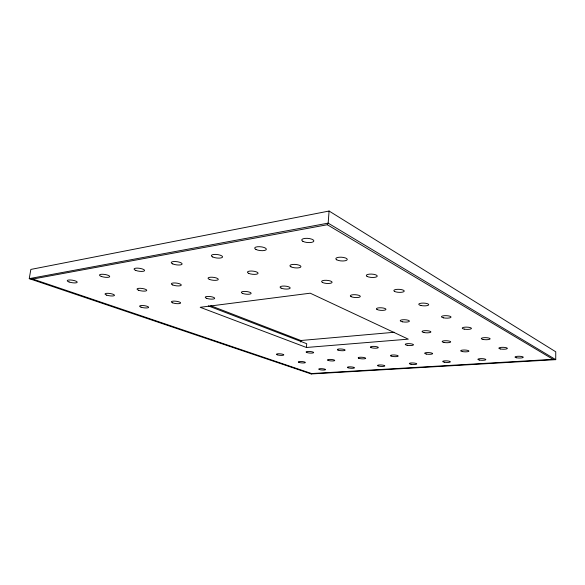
<?xml version="1.0" encoding="UTF-8"?>
<svg xmlns="http://www.w3.org/2000/svg" width="585" height="585" viewBox="0 0 585 585"><rect width="100%" height="100%" fill="white"/><g stroke="black" fill="none" stroke-linecap="round" stroke-linejoin="round"><path stroke-width="0.88" d="M329.092 211.039L328.156 223.148L327.322 224.735L32.789 279.06L29.25 278.635L30.837 269.429L329.092 211.039L555.75 351.797L555.728 359.643L311.235 373.961L29.25 278.635L328.156 223.148L555.728 359.643L553.044 359.336L311.615 373.552L32.789 279.06M306.423 347.475L200.18 307.3L310.226 293.195L408.301 339.154L306.423 347.475L306.73 343.709L208.318 305.882M300.712 341.998L300.836 340.507L210.746 305.736M311.235 373.961L311.615 373.552M300.836 340.507L394.334 332.265M327.322 224.735L553.044 359.336M367.095 276.412A5.484 1.675 3.3 0 0 376.572 276.844A5.484 1.675 3.3 0 0 371.658 274.094A5.484 1.675 3.3 0 0 367.095 276.412M302.847 241.305A6.106 2.091 4.9 0 0 313.333 241.751A6.106 2.091 4.9 0 0 307.213 238.329A6.106 2.091 4.9 0 0 302.847 241.305M336.719 259.813A5.77 1.872 4 0 0 346.671 260.252A5.77 1.872 4 0 0 341.201 257.195A5.77 1.872 4 0 0 336.719 259.813M516.599 357.779A4.139 0.877 1.4 0 0 523.253 357.377A4.139 0.877 1.4 0 0 517.637 356.294A4.139 0.877 1.4 0 0 516.599 357.779M500.504 348.974A4.278 0.958 1.5 0 0 507.341 348.514A4.278 0.958 1.5 0 0 501.44 347.358A4.278 0.958 1.5 0 0 500.504 348.974M483.086 339.446A4.439 1.038 1.7 0 0 490.113 338.912A4.439 1.038 1.7 0 0 483.919 337.684A4.439 1.038 1.7 0 0 483.086 339.446M322.518 282.475A5.272 1.558 4.4 0 0 331.6 282.899A5.272 1.558 4.4 0 0 326.467 280.303A5.272 1.558 4.4 0 0 322.518 282.475M255.967 249.466A5.872 1.916 6 0 0 265.97 249.897A5.872 1.916 6 0 0 259.638 246.695A5.872 1.916 6 0 0 255.967 249.466M290.979 266.833A5.55 1.726 5.1 0 0 300.5 267.265A5.55 1.726 5.1 0 0 294.818 264.391A5.55 1.726 5.1 0 0 290.979 266.833M479.51 360.067A3.985 0.841 2 0 0 485.813 359.68A3.985 0.841 2 0 0 480.226 358.642A3.985 0.841 2 0 0 479.51 360.067M462.45 351.592A4.124 0.907 2.2 0 0 468.914 351.154A4.124 0.907 2.2 0 0 463.057 350.042A4.124 0.907 2.2 0 0 462.45 351.592M444.037 342.452A4.27 0.987 2.4 0 0 450.662 341.947A4.27 0.987 2.4 0 0 444.505 340.762A4.27 0.987 2.4 0 0 444.037 342.452M281.092 288.105A5.089 1.448 5.2 0 0 289.802 288.522A5.089 1.448 5.2 0 0 284.507 286.065A5.089 1.448 5.2 0 0 281.092 288.105M212.75 256.983A5.674 1.762 6.9 0 0 222.307 257.407A5.674 1.762 6.9 0 0 215.814 254.402A5.674 1.762 6.9 0 0 212.75 256.983M248.64 273.327A5.36 1.594 6 0 0 257.751 273.751A5.36 1.594 6 0 0 251.908 271.038A5.36 1.594 6 0 0 248.64 273.327M444.388 362.232A3.854 0.804 2.6 0 0 450.355 361.866A3.854 0.804 2.6 0 0 444.805 360.857A3.854 0.804 2.6 0 0 444.388 362.232M426.487 354.071A3.985 0.863 2.8 0 0 432.6 353.654A3.985 0.863 2.8 0 0 426.787 352.587A3.985 0.863 2.8 0 0 426.487 354.071M407.211 345.282A4.124 0.936 3 0 0 413.463 344.806A4.124 0.936 3 0 0 407.357 343.666A4.124 0.936 3 0 0 407.211 345.282M242.49 293.356A4.929 1.345 6 0 0 250.863 293.765A4.929 1.345 6 0 0 245.429 291.432A4.929 1.345 6 0 0 242.49 293.356M172.78 263.937A5.499 1.616 7.6 0 0 181.928 264.354A5.499 1.616 7.6 0 0 175.324 261.524A5.499 1.616 7.6 0 0 172.78 263.937M209.328 279.359A5.192 1.477 6.7 0 0 218.066 279.776A5.192 1.477 6.7 0 0 212.092 277.217A5.192 1.477 6.7 0 0 209.328 279.359M411.065 364.279A3.729 0.768 3.1 0 0 416.732 363.936A3.729 0.768 3.1 0 0 411.226 362.963A3.729 0.768 3.1 0 0 411.065 364.279M391.036 356.031A3.861 0.826 3.3 0 0 397.712 356.404A3.861 0.826 3.3 0 0 394.385 354.985A3.861 0.826 3.3 0 0 391.036 356.031M370.934 347.548A3.993 0.892 3.6 0 0 377.837 347.929A3.993 0.892 3.6 0 0 374.261 346.393A3.993 0.892 3.6 0 0 370.934 347.548M206.439 298.255A4.79 1.258 6.6 0 0 214.49 298.657A4.79 1.258 6.6 0 0 208.955 296.441A4.79 1.258 6.6 0 0 206.439 298.255M135.705 270.387A5.345 1.492 8.2 0 0 144.48 270.796A5.345 1.492 8.2 0 0 137.797 268.127A5.345 1.492 8.2 0 0 135.705 270.387M172.729 284.975A5.046 1.367 7.3 0 0 181.131 285.378A5.046 1.367 7.3 0 0 175.061 282.957A5.046 1.367 7.3 0 0 172.729 284.975M378.078 365.888A3.627 0.731 3.5 0 0 384.345 366.239A3.627 0.731 3.5 0 0 381.142 364.96A3.627 0.731 3.5 0 0 378.078 365.888M358.751 358.269A3.744 0.782 3.8 0 0 365.223 358.634A3.744 0.782 3.8 0 0 361.786 357.26A3.744 0.782 3.8 0 0 358.751 358.269M338.006 350.093A3.876 0.841 4.1 0 0 344.697 350.466A3.876 0.841 4.1 0 0 341.004 348.989A3.876 0.841 4.1 0 0 338.006 350.093M172.685 302.847A4.665 1.17 7.1 0 0 180.451 303.242A4.665 1.17 7.1 0 0 174.835 301.129A4.665 1.17 7.1 0 0 172.685 302.847M101.227 276.391A5.207 1.375 8.6 0 0 109.651 276.793A5.207 1.375 8.6 0 0 102.916 274.263A5.207 1.375 8.6 0 0 101.227 276.391M138.572 290.219A4.914 1.265 7.8 0 0 146.652 290.613A4.914 1.265 7.8 0 0 140.517 288.31A4.914 1.265 7.8 0 0 138.572 290.219M347.973 367.753A3.525 0.695 4 0 0 354.064 368.104A3.525 0.695 4 0 0 350.766 366.861A3.525 0.695 4 0 0 347.973 367.753M328.097 360.389A3.649 0.746 4.3 0 0 334.379 360.748A3.649 0.746 4.3 0 0 330.847 359.424A3.649 0.746 4.3 0 0 328.097 360.389M306.803 352.506A3.773 0.797 4.6 0 0 313.297 352.872A3.773 0.797 4.6 0 0 309.509 351.446A3.773 0.797 4.6 0 0 306.803 352.506M141.022 307.154A4.548 1.09 7.5 0 0 148.51 307.534A4.548 1.09 7.5 0 0 142.835 305.524A4.548 1.09 7.5 0 0 141.022 307.154M69.074 281.985A5.075 1.272 9 0 0 77.183 282.38A5.075 1.272 9 0 0 70.412 279.981A5.075 1.272 9 0 0 69.074 281.985M106.624 295.118A4.797 1.177 8.2 0 0 114.411 295.505A4.797 1.177 8.2 0 0 108.225 293.319A4.797 1.177 8.2 0 0 106.624 295.118M319.308 369.53A3.437 0.665 4.4 0 0 325.231 369.866A3.437 0.665 4.4 0 0 321.845 368.674A3.437 0.665 4.4 0 0 319.308 369.53M298.964 362.407A3.554 0.709 4.7 0 0 305.063 362.758A3.554 0.709 4.7 0 0 301.45 361.479A3.554 0.709 4.7 0 0 298.964 362.407M277.202 354.795A3.678 0.76 5 0 0 283.506 355.154A3.678 0.76 5 0 0 279.63 353.779A3.678 0.76 5 0 0 277.202 354.795M394.495 291.381A5.228 1.514 2.8 0 0 403.54 291.813A5.228 1.514 2.8 0 0 399.094 289.326A5.228 1.514 2.8 0 0 394.495 291.381M421.098 305.538A5.002 1.367 2.4 0 0 428.747 304.726A5.002 1.367 2.4 0 0 421.427 303.176A5.002 1.367 2.4 0 0 421.098 305.538M443.598 317.852A4.797 1.243 2.1 0 0 451.035 317.143A4.797 1.243 2.1 0 0 444.132 315.717A4.797 1.243 2.1 0 0 443.598 317.852M464.183 329.106A4.607 1.133 1.9 0 0 471.415 328.499A4.607 1.133 1.9 0 0 464.878 327.169A4.607 1.133 1.9 0 0 464.183 329.106M351.073 296.632A5.024 1.411 3.8 0 0 359.753 297.056A5.024 1.411 3.8 0 0 355.102 294.701A5.024 1.411 3.8 0 0 351.073 296.632M377.047 309.516A4.804 1.287 3.3 0 0 385.361 309.933A4.804 1.287 3.3 0 0 381.12 307.783A4.804 1.287 3.3 0 0 377.047 309.516M402.436 321.801A4.614 1.177 2.9 0 0 409.412 321.136A4.614 1.177 2.9 0 0 402.568 319.768A4.614 1.177 2.9 0 0 402.436 321.801M424.096 332.551A4.431 1.075 2.6 0 0 430.889 331.973A4.431 1.075 2.6 0 0 424.41 330.7A4.431 1.075 2.6 0 0 424.096 332.551"/></g></svg>
